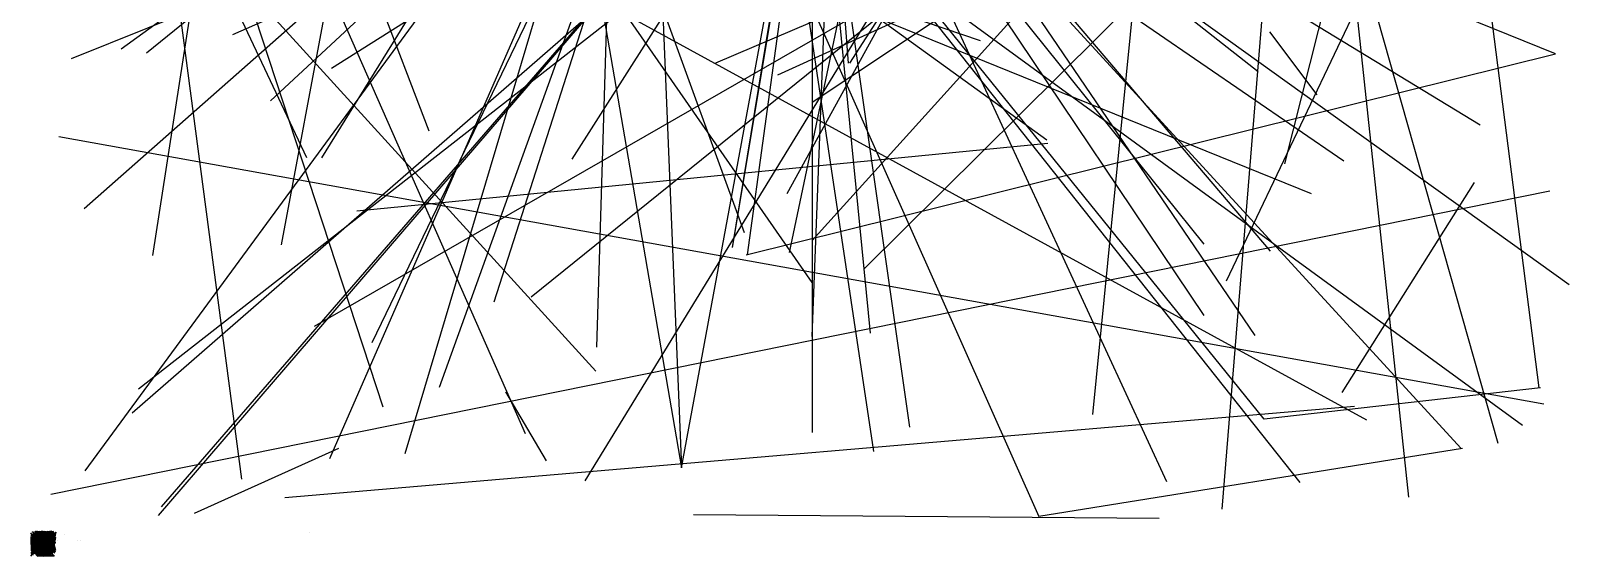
# Model space of a CAD drawing. Header units: metres. Extents: x -1 to 121, y -1 to 123.
# Drawn here: x -1 to 121.3, y -1 to 40.8 of the extents above; entities that cross this region are included whole.
import ezdxf

# ---------------------------------------------------------------- set-up
doc = ezdxf.new("R2010")
doc.units = ezdxf.units.M

msp = doc.modelspace()

# ---------------------------------------------------------------- linework, layer by layer
at = {"layer": 'MCD_Layer_0'}
for p, q in [((37.447458, 123.13884), (18.917834, 23.758618)), ((92.300965, 18.151952), (22.064585, 122.784224)), ((22.781283, 6.78184), (72.713093, 121.016743)), ((3.314727, 5.787049), (85.611786, 117.864393)), ((6.181518, 39.365458), (114.753762, 117.802802)), ((46.316592, 114.613123), (50.732496, 6.03528)), ((59.334735, 23.148305), (78.442942, 114.084932)), ((21.346021, 112.83631), (97.558615, 23.260289)), ((86.311686, 111.667943), (115.644035, 7.993134)), ((22.064585, 109.301348), (8.686227, 22.911273)), ((109.499845, 109.008323), (64.11272, 38.219489)), ((61.128346, 20.776111), (1.982117, 105.938094)), ((31.504839, 12.437034), (65.30535, 106.415893)), ((57.90134, 105.107546), (28.751898, 7.136456)), ((33.416033, 104.967566), (79.161506, 2.153167)), ((101.002124, 104.028767), (59.1145, 27.818039)), ((93.725029, 2.737351), (102.015579, 104.2658)), ((91.188591, 103.312069), (18.072355, 35.223916)), ((61.128346, 16.475924), (64.482267, 103.550968)), ((67.817525, 102.522582), (26.125873, 15.973862)), ((92.300965, 23.82021), (28.990797, 102.696157)), ((54.793783, 23.557047), (67.933242, 102.522582)), ((96.603018, 37.519589), (17.523633, 99.8219)), ((108.585309, 3.689215), (98.374232, 99.484082)), ((5.442424, 98.77485), (30.65376, 32.834924)), ((8.003125, 98.056285), (114.249834, 33.316455)), ((8.195364, 39.050037), (82.095488, 98.772983)), ((61.128346, 98.179468), (35.825556, 19.217666)), ((118.941965, 12.39224), (108.068316, 97.253733)), ((83.459827, 10.262677), (91.825033, 95.03645)), ((117.626152, 9.404133), (2.235948, 93.632916)), ((61.128346, 93.879281), (22.126177, 30.68483)), ((27.032943, 10.856192), (0.556187, 91.606006)), ((76.136071, 91.130074), (3.255002, 26.623543)), ((97.07895, 9.889397), (37.356004, 83.789521)), ((99.945741, 4.874379), (37.356004, 83.789521)), ((37.356004, 83.789521), (50.732496, 6.03528)), ((5.806372, 80.61664), (15.748687, 5.124477)), ((55.745647, 24.712349), (36.105516, 78.701713)), ((43.08772, 4.995695), (88.002645, 78.408688)), ((121.090191, 77.272051), (65.262423, 21.849291)), ((8.570511, 76.206336), (38.309735, 8.750893)), ((79.992055, 73.927461), (7.064326, 10.382127)), ((96.362253, 16.561778), (58.85507, 71.697113)), ((82.095488, 70.582872), (7.571986, 12.293321)), ((21.566257, 17.304606), (114.212506, 70.584738)), ((76.462691, 67.477181), (15.039454, 40.4797)), ((72.938928, 66.999383), (2.202352, 38.572238)), ((97.790049, 67.225217), (38.785667, 19.611477)), ((61.128346, 64.255774), (61.128346, 38.932454)), ((61.128346, 64.255774), (61.128346, 8.831148)), ((61.128346, 63.777976), (61.128346, 23.642902)), ((61.128346, 63.777976), (61.128346, 38.932454)), ((74.512303, 40.003767), (7.05686, 62.939962)), ((9.16216, 2.25022), (61.244063, 62.822379)), ((9.402925, 2.935189), (61.245929, 62.822379)), ((100.828549, 27.819906), (14.279829, 62.938096)), ((62.561741, 62.822379), (22.904466, 37.799549)), ((62.561741, 62.822379), (42.016406, 30.57098)), ((50.732496, 6.03528), (61.245929, 62.822379)), ((54.793783, 23.557047), (61.244063, 62.822379)), ((55.988279, 22.980329), (61.482962, 62.822379)), ((61.128346, 35.110066), (103.273533, 63.176995)), ((65.783148, 16.733487), (61.242196, 62.822379)), ((120.252178, 38.969782), (61.244063, 62.822379)), ((68.888839, 9.266019), (61.245929, 62.822379)), ((62.083943, 62.822379), (63.995137, 38.219489)), ((62.083943, 62.822379), (112.730584, 7.569461)), ((62.561741, 62.822379), (121.330957, 20.611867)), ((62.561741, 62.822379), (89.318457, 4.949035)), ((0, 61.984365), (43.933199, 13.721117)), ((94.090843, 20.893694), (113.05907, 60.788002)), ((61.128346, 59.477789), (103.413513, 30.445931)), ((17.288467, 57.984669), (105.199658, 9.84647)), ((44.002256, 15.634177), (45.331133, 58.636043)), ((61.128346, 24.1207), (91.881025, 58.16011)), ((20.952211, 30.68483), (9.264812, 55.528486)), ((53.48357, 38.241885), (93.967661, 55.580745)), ((104.671467, 53.86179), (98.687787, 30.207032)), ((84.062674, 48.98302), (58.375405, 37.256426)), ((60.290332, 45.627232), (66.018315, 7.32123)), ((61.128346, 45.621633), (79.788617, 32.120092)), ((101.297015, 35.705447), (97.513822, 40.718599)), ((55.872562, 22.980329), (120.252178, 38.969782)), ((119.32271, 11.096958), (1.241156, 32.360858)), ((24.92951, 26.468632), (79.878204, 31.858796)), ((103.288464, 12.011494), (113.801898, 28.726976)), ((0.597248, 3.928114), (119.778112, 28.060671)), ((119.059548, 12.39224), (97.07895, 9.889397)), ((36.760622, 12.076818), (39.980163, 6.585868)), ((19.199661, 3.67615), (104.244061, 10.928982)), ((12.027084, 2.427528), (23.499847, 7.603057)), ((112.844434, 7.569461), (79.161506, 2.153167)), ((88.713744, 2.000123), (51.689959, 2.291281)), ((-0.286011, 0.005798), (-1, 0.71286)), ((0.691986, 0.001892), (-1, 0.548798)), ((-0.506012, 0.005798), (-1, 0.470673)), ((0.235992, 0.005798), (-1, 0.314423)), ((0.015625, 0), (-1, 0.087982)), ((-1, 0.001923), (0, 0.007812)), ((0.403992, 0.001892), (-1, 0.001923)), ((-0.370026, 0.001892), (-1, 0.001923)), ((-0.286011, 0.001892), (-1, -0.31839)), ((0.49649, 0.001831), (-0.999756, 0)), ((-0.999756, 0), (0, 0.000092)), ((0.000031, 0), (-0.999756, 0)), ((0.462769, 0.623993), (-0.998077, -0.752014)), ((0.671997, 0.486755), (-0.992004, 0.496246)), ((-0.992004, 0.496246), (0, 0)), ((-0.832001, 0.489349), (-0.992004, 0.496246)), ((-0.94397, 0.489929), (-0.992004, 0.496246)), ((0.320007, -0.516724), (-0.992004, 0.492828)), ((0.864014, 0.481018), (-0.992004, 0.492828)), ((0.976013, -0.50882), (-0.992004, 0.488922)), ((0, -0.492188), (-0.986023, 0.861267)), ((-0.986023, -0.998077), (0.087982, 0.447144)), ((-0.985596, 0.483978), (0, 0)), ((0.470367, -0.51767), (-0.985596, 0.483978)), ((-0.982513, 0.083984), (-0.834045, -0.912018)), ((-0.982422, 0.496155), (-0.182404, -0.515381)), ((-0.728027, 0.861237), (-0.976013, 0.001862)), ((-0.976013, 0.447144), (-0.682007, 0.517517)), ((-0.976013, 0.489258), (-0.208008, 0.494629)), ((-0.970795, 0.083984), (-0.498077, -0.680023)), ((-0.952026, -0.556732), (-0.960022, 0.470673)), ((0.895996, 0.496338), (-0.959991, 0.488617)), ((-0.959991, 0.495453), (0.687988, 0.482208)), ((0.000092, 0), (-0.959991, -0.511383)), ((0.139984, 0.513611), (-0.958008, 0.001923)), ((-0.376007, 0.51358), (-0.958008, -0.951202)), ((-0.958008, -0.607452), (-0.378021, 0.005798)), ((-0.957001, 0.697235), (-0.286011, 0.048767)), ((-0.286011, 0.052673), (-0.957001, 0.001923)), ((-0.957001, 0.001923), (0, 0.007812)), ((-0.957001, -0.841827), (-0.024017, 0.005768)), ((-0.953125, 0.139984), (0.513611, -0.958008)), ((0.15799, 0.001923), (-0.944, -0.713013)), ((0, 0), (-0.944, -0.380981)), ((-0.94397, 0.489929), (-0.23999, 0.496399)), ((-0.94397, 0.489929), (-0.208008, 0.494629)), ((-0.0672, -0.511597), (-0.94397, 0.493347)), ((-0.932007, -0.123077), (-0.392029, 0.568268)), ((0.086395, -0.525726), (-0.931213, 0.482971)), ((-0.930023, 0.626892), (0.18399, 0.001892)), ((-0.928009, -0.508759), (0.368011, 0.491119)), ((-0.752014, 0.487122), (-0.927979, 0.486359)), ((-0.926025, 0.71283), (-0.480011, 0.001862)), ((-0.118011, 0.564392), (-0.915009, 0.759735)), ((-0.210022, 0.568298), (-0.915009, -0.560577)), ((-0.118011, 0.568298), (-0.915009, -0.154327)), ((-0.616028, 0.568268), (-0.915009, 0.001923)), ((-0.915009, 0.283173), (0.023438, 0.003906)), ((-0.915009, 0.001923), (0, 0.007812)), ((-0.210022, -0.810608), (-0.914978, 0.509735)), ((0.016022, 0.492523), (-0.895996, -0.508087)), ((-0.895996, 0.485077), (0, 0)), ((0.080048, 0.667999), (-0.88092, 0.419983)), ((-0.880005, -0.515564), (-0.543976, 0.496368)), ((-0.880005, 0.496155), (-0.336029, 0.489014)), ((-0.22403, 0.487457), (-0.880005, 0.486389)), ((0.28598, 0.376923), (-0.880005, 0.478394)), ((-0.682007, 0.892517), (-0.864014, -0.334076)), ((0.000092, 0), (-0.864014, 0.485748)), ((0.353485, -0.518005), (-0.857483, 0.975983)), ((0.015625, 0.556), (-0.84967, 0.281982)), ((-0.844025, 0.658142), (-0.64801, 0.517487)), ((-0.844025, -0.169983), (0.995972, 0.11908)), ((0.015625, 0), (-0.84375, -0.024017)), ((-0.841858, 0.031982), (0.001892, 0)), ((-0.832001, 0.482513), (0.755219, 0.49646)), ((0.608002, 0.496155), (-0.832001, 0.489349)), ((-0.826233, 0.587982), (-0.310608, 0.879974)), ((-0.826202, 0.587982), (-0.177795, 0.633972)), ((0.869019, -0.726013), (-0.822327, 0.837982)), ((-0.818481, -0.356018), (0.001892, 0)), ((-0.81601, 0.900269), (0.135986, 0.439392)), ((-0.81601, -0.818481), (-0.356018, 0.611267)), ((-0.112, 0.488831), (-0.81601, -0.516174)), ((0.13443, 0.486023), (-0.796783, 0.484619)), ((-0.784027, 0.935425), (-0.502014, -0.529358)), ((-0.784027, 0.466919), (-0.496033, -0.51532)), ((-0.784027, 0.001831), (0, 0.007812)), ((0.720032, 0.486786), (-0.783997, 0.494263)), ((0.864014, 0.481018), (-0.783997, 0.494263)), ((-0.783997, -0.51062), (0.928009, 0.486267)), ((-0.336029, -0.510986), (-0.783966, 0.493286)), ((0.023438, 0), (-0.78125, -0.632019)), ((-0.763763, 0.311981), (0.001892, 0)), ((-0.502014, 0.923767), (-0.752014, 0.447174)), ((-0.752014, 0.487122), (0.431976, 0.488556)), ((-0.752014, 0.487122), (0.048004, 0.484406)), ((-0.543976, 0.491486), (-0.751984, 0.491028)), ((-0.191986, 0.491058), (-0.751984, 0.491028)), ((-0.22403, 0.487457), (-0.751984, 0.491028)), ((0, 0.486328), (-0.751984, 0.491028)), ((0.000092, 0), (-0.751984, 0.489075)), ((0.000092, 0), (-0.751984, -0.510925)), ((0.108795, -0.521545), (-0.74881, 0.472931)), ((-0.745636, 0.489014), (0.019226, 0.491028)), ((0.814423, 0.967987), (-0.740326, 0.423981)), ((-0.734009, 0.236267), (-0.160004, -0.474701)), ((0, 0.867188), (-0.726013, -0.822327)), ((-0.016022, -0.528687), (-0.720001, 0.483887)), ((-0.712006, 0.001862), (0, 0.220642)), ((-0.710388, 0.478424), (-0.028839, 0.496338)), ((0.439423, 0.455994), (-0.701263, 0.28598)), ((-0.701233, 0.53598), (-0.490356, -0.430023)), ((-0.688019, 0.486511), (-0.208038, -0.524902)), ((0.015625, 0), (-0.6875, 0.09198)), ((0, 0.289062), (-0.686005, 0.470642)), ((-0.685638, 0.09198), (-0.462952, 0.375977)), ((0.79483, -0.256012), (-0.685608, 0.64798)), ((-0.674011, 0.982361), (0.915985, 0.001923)), ((0, 0.734375), (-0.674011, 0.583923)), ((0.406372, 0.494659), (-0.665588, 0.488739)), ((-0.665588, -0.511261), (-0.345642, 0.493988)), ((-0.665588, 0.488739), (-0.220795, 0.489868)), ((0.275208, 0.488586), (-0.665588, -0.511261)), ((0.015625, 0), (-0.664062, -0.546021)), ((-0.662384, -0.510803), (0.271973, 0.492523)), ((-0.662384, 0.489197), (0.271973, 0.492523)), ((-0.655975, 0.495972), (-0.255981, -0.51712)), ((0.799988, 0.490417), (-0.655975, 0.485229)), ((-0.643219, -0.510986), (0.534424, 0.493439)), ((0.347992, 0.958923), (-0.640015, -0.834076)), ((-0.39801, 0.958923), (-0.640015, 0.673737)), ((-0.640015, 0.001862), (0, 0.007812)), ((-0.626007, -0.861389), (0.975983, 0.736298)), ((0.015991, 0.470642), (-0.626007, -0.127014)), ((-0.623993, 0.483948), (-0.134399, 0.495392)), ((0.880005, -0.510834), (-0.623993, 0.492737)), ((0.864014, 0.481018), (-0.623993, 0.49176)), ((0.720032, 0.486786), (-0.623993, 0.49176)), ((-0.623993, 0.489807), (-0.511993, -0.512726)), ((-0.623993, 0.483948), (0.713593, 0.48587)), ((0.000092, 0), (-0.623993, -0.516052)), ((0, -0.15625), (-0.616028, 0.990143)), ((0.211182, 0.496033), (-0.61438, 0.490204)), ((0.015625, 0), (-0.609375, -0.378021)), ((-0.607513, 0.371979), (0.689392, 0.40799)), ((-0.607483, 0.371979), (-0.38092, -0.844025)), ((-0.607483, 0.121979), (0.001923, 0)), ((-0.53125, 0.595978), (-0.603577, 0.871979)), ((-0.595184, 0.483185), (-0.59201, 0.486572)), ((-0.595184, 0.483185), (-0.406403, -0.510315)), ((0.015625, 0), (-0.59375, -0.072021)), ((0.22998, 0.501923), (-0.59201, 0.306488)), ((0.864014, 0.481018), (-0.59201, 0.496338)), ((0.0672, 0.495941), (-0.59201, -0.513428)), ((-0.540771, 0.495361), (-0.59201, -0.515381)), ((-0.576202, 0.539978), (-0.396545, 0.849976)), ((-0.576019, -0.514069), (0.496002, 0.494781)), ((-0.572815, 0.495667), (0.470367, -0.51767)), ((-0.569641, 0.443878), (-0.172791, -0.526703)), ((-0.5625, -0.210022), (0.982361, 0.915985)), ((-0.562012, -0.330139), (0.823975, 0.001923)), ((-0.560028, 0.496277), (0.201599, -0.515106)), ((-0.556732, -0.960022), (0.001923, 0)), ((0.015625, 0), (-0.554688, -0.210022)), ((0.891998, -0.66214), (-0.546021, 0.74408)), ((-0.544006, 0.48465), (0.496033, 0.495758)), ((-0.544006, 0.48465), (0.992004, 0.495422)), ((-0.544006, 0.48465), (-0.016022, 0.494751)), ((-0.216003, 0.408112), (-0.544006, 0.001862)), ((0.864014, 0.481018), (-0.543976, 0.493439)), ((0.799988, -0.516418), (-0.543976, 0.493439)), ((-0.543976, 0.491486), (0.256012, 0.491699)), ((-0.540771, 0.495361), (-0.300781, 0.48819)), ((-0.528687, 0), (0, 0.000031)), ((0.64798, 0.997955), (-0.528015, 0.779175)), ((0.64798, 0.997955), (-0.528015, 0.005737)), ((0.135986, 0.994049), (-0.528015, -0.619263)), ((-0.528015, 0.76355), (-0.118011, 0.564392)), ((-0.528015, 0.485962), (0.992004, 0.495422)), ((-0.528015, 0.485962), (-0.511993, 0.495087)), ((0.443878, -0.172791), (-0.526703, 0)), ((-0.526672, -0.090912), (0.492004, 0.977692)), ((0, -0.128021), (-0.526154, 0.112)), ((-0.525726, -0.140808), (0.495941, 0)), ((-0.524139, 0.463989), (0.483368, 0.208008)), ((0.484833, 0.30719), (-0.522461, 0.911987)), ((-0.521545, -0.028839), (0.496338, 0)), ((0, 0.470367), (-0.51767, -0.985596)), ((-0.51767, -0.332825), (0.495819, 0.086395)), ((-0.517487, 0.755219), (0.49646, 0)), ((-0.51712, 0.35202), (0.495667, -0.624023)), ((-0.51712, -0.480011), (0.496246, 0)), ((0.484955, -0.623993), (-0.516052, 0.713593)), ((0.483978, -0.59201), (-0.515381, 0.467194)), ((-0.515381, 0.057587), (0.496277, 0.108795)), ((0, -0.182404), (-0.515381, 0.041565)), ((-0.51532, 0.832001), (0.478394, 0.751984)), ((0, 0.201599), (-0.515106, 0.358521)), ((-0.515015, 0.015991), (0.485687, 0.94397)), ((-0.514099, -0.272003), (0.495239, 0.832001)), ((-0.514069, 0.496002), (0.494781, 0)), ((0.494659, 0.217621), (-0.513794, -0.540771)), ((0.484802, 0.217621), (-0.513794, 0.13443)), ((0.494263, 0.976013), (-0.513702, 0.489563)), ((0.477631, -0.59201), (-0.513428, 0.070374)), ((0.490936, 0.623993), (-0.513275, -0.112)), ((0.461426, 0.368011), (-0.512787, 0.623993)), ((0, 0.233582), (-0.512482, 0.447998)), ((-0.512482, 0.191986), (0.48938, -0.0672)), ((-0.512421, 0.94397), (0.479767, 0)), ((0.495972, -0.031982), (-0.512421, 0.496033)), ((0.496094, 0.59198), (-0.511993, -0.143982)), ((-0.272034, 0.487427), (-0.511993, 0.495087)), ((0.662384, 0.482452), (-0.511993, -0.509796)), ((-0.511841, 0.575989), (0.494507, 0)), ((0.493988, -0.300781), (-0.51181, 0.406372)), ((0.492767, 0.608002), (-0.511658, -0.895996)), ((0.495209, -0.368011), (-0.511658, 0.0672)), ((-0.511597, 0.873596), (0.49118, 0.275208)), ((-0.511597, 0.048004), (0.496124, 0)), ((-0.511566, 0), (0.484375, -0.783997)), ((0, -0.080017), (-0.511475, 0.399994)), ((0, 0.992004), (-0.511414, 0)), ((-0.511414, 0.271973), (0.492523, 0)), ((0.492737, 0.59198), (-0.511017, 0.272003)), ((-0.510986, 0.019226), (0.491028, -0.662384)), ((0.476959, -0.751984), (-0.510925, 0.662384)), ((0.495392, -0.751984), (-0.510925, 0.211182)), ((-0.510864, 0.480011), (0.495422, 0.160004)), ((0, 0.880005), (-0.510834, -0.623993)), ((-0.510803, 0.271973), (0.492523, 0)), ((-0.51062, 0.928009), (0.486267, 0)), ((0.494781, -0.511993), (-0.509796, 0.0224)), ((-0.509308, 0.934418), (0.489136, -0.012817)), ((0, 0.412811), (-0.509308, 0.076782)), ((0, 0.128021), (-0.509033, 0.444824)), ((-0.509033, 0.198425), (0.488342, -0.118408)), ((0.492798, -0.048004), (-0.50885, 0.576019)), ((0, 0.976013), (-0.50882, -0.992004)), ((0, -0.928009), (-0.508759, 0.368011)), ((-0.508728, 0.847992), (0.494354, 0.128021)), ((-0.508698, -0.230408), (0.491425, 0.800018)), ((-0.508606, 0.271973), (0.492523, 0)), ((0.488922, 0.863983), (-0.50824, 0.480011)), ((-0.508179, 0.454407), (0.490784, -0.23999)), ((-0.507996, 0.271973), (0.492523, 0)), ((0.49054, 0.320007), (-0.507935, 0.016022)), ((0, 0.78125), (-0.506012, 0.982361)), ((-0.448029, 0.783112), (-0.506012, 0.958923)), ((0.915985, 0.783173), (-0.506012, 0.583923)), ((0.208008, 0.481903), (-0.496033, 0.482727)), ((0.896027, 0.488525), (-0.496002, 0.496399)), ((0.768005, -0.510254), (-0.496002, 0.496399)), ((0.287964, -0.519348), (-0.496002, 0.492493)), ((0.864014, 0.481018), (-0.496002, 0.492493)), ((0.896118, 0.483643), (-0.496002, 0.492493)), ((-0.488007, 0.583893), (0.015991, 0.533142)), ((0, 0.4375), (-0.488007, 0.005768)), ((-0.482544, 0.763977), (-0.22467, -0.784027)), ((-0.255981, -0.51712), (-0.480011, 0.496246)), ((0.000092, 0), (-0.480011, 0.485992)), ((-0.47998, 0.495758), (-0.032013, 0.477814)), ((-0.476562, -0.930023), (0.626892, 0.18399)), ((-0.466827, -0.568024), (-0.462982, 0.125977)), ((0.671875, -0.39801), (-0.462952, 0.375977)), ((-0.451294, 0.431976), (0.001923, -0.335999)), ((0.915985, 0.80661), (-0.450012, 0.11908)), ((0.587982, -0.127014), (-0.448029, 0.626862)), ((-0.430023, -0.841858), (0.031982, 0.572205)), ((0.791992, -0.193481), (-0.422028, 0.017517)), ((-0.416107, 0.043976), (0.470673, 0.123993)), ((0.0672, 0.495941), (-0.406403, 0.489685)), ((-0.400024, -0.525024), (0, 0)), ((-0.39801, -0.462952), (0.375977, 0.001862)), ((0.827972, -0.091827), (-0.392029, 0.775299)), ((-0.392029, 0.001892), (0, 0.007812)), ((-0.383972, 0.488007), (-0.016022, -0.515015)), ((-0.380005, 0.205017), (0.171997, -0.103577)), ((0, -0.609375), (-0.378021, 0.513611)), ((-0.372009, -0.638733), (0.259979, 0.326111)), ((0.939972, -0.310577), (-0.370026, 0.005798)), ((-0.016022, 0.484985), (-0.368011, 0.492249)), ((0.320007, 0.492065), (-0.368011, 0.492249)), ((0.000092, 0), (-0.368011, 0.488342)), ((-0.368011, 0.488342), (0.847992, 0.487518)), ((-0.368011, 0.488342), (0.063995, 0.485718)), ((0.000092, 0), (-0.368011, -0.511658)), ((0, 0), (-0.35202, 0.489655)), ((-0.35202, 0.489655), (0, 0)), ((-0.35202, 0.489655), (0.431976, 0.488556)), ((-0.35199, -0.510345), (0.048004, 0.484406)), ((-0.35199, -0.510345), (0, 0)), ((-0.345642, 0.493988), (0, 0)), ((-0.342377, 0.492004), (0.271973, 0.492523)), ((-0.332825, 0.495819), (0, 0)), ((0.470367, 0.48233), (-0.332825, 0.495819)), ((0.773438, -0.562012), (-0.330139, 0.823975)), ((-0.326233, 0.323975), (0.790955, 0.743988)), ((0.015625, 0), (-0.3125, -0.370026)), ((0, -0.007812), (-0.30603, 0.990173)), ((-0.303986, 0.491638), (0.096008, 0.484436)), ((0.13443, 0.486023), (-0.300781, -0.51181)), ((0, 0.414062), (-0.294006, 0.986267)), ((-0.291229, 0.496399), (0, 0)), ((0.201599, 0.484894), (-0.291229, 0.496399)), ((-0.280029, -0.068451), (0.02597, 0.767548)), ((-0.279358, -0.008026), (-0.232483, 0.603973)), ((-0.272034, 0.487427), (0.751984, 0.496246)), ((-0.272003, -0.511597), (0.048004, 0.496124)), ((-0.26001, 0.001892), (0, 0.007812)), ((-0.252014, -0.591858), (-0.072021, 0.646393)), ((0.023438, 0), (-0.25, 0.599976)), ((0.023438, 0), (-0.25, 0.103973)), ((-0.240021, -0.252075), (0.853973, 0.501923)), ((-0.23999, 0.496399), (0, 0)), ((0.399994, 0.488861), (-0.23999, 0.496399)), ((-0.079987, 0.490479), (-0.23999, 0.496399)), ((-0.23999, -0.510925), (0.751984, 0.496246)), ((-0.23999, -0.510925), (0, 0.496094)), ((-0.23999, -0.507996), (0.271973, 0.492523)), ((-0.115204, 0.491302), (-0.230408, 0.491425)), ((-0.230011, 0.583923), (0.015991, 0.720642)), ((0, 0.71875), (-0.230011, 0.005798)), ((-0.230011, 0.005798), (0, 0)), ((-0.22403, 0.487457), (0.23999, 0.490387)), ((-0.223999, -0.509613), (-0.208008, 0.48877)), ((0.063995, 0.473999), (-0.223999, 0.477692)), ((-0.220825, -0.784027), (0.001831, 0)), ((-0.220795, 0.489868), (0, 0)), ((-0.216858, 0.965973), (0.892548, 0.691986)), ((-0.210022, 0.982361), (0.915985, 0.001923)), ((-0.208008, -0.919983), (0.307983, 0.935486)), ((-0.208008, 0.001892), (0, 0.007812)), ((0.015625, 0), (-0.195312, -0.422028)), ((-0.191986, 0.491058), (0.23999, 0.490387)), ((-0.191986, 0.491058), (0.35199, 0.485901)), ((-0.182404, 0.484619), (0.057587, 0.496277)), ((0.070374, 0.480774), (-0.182404, 0.484619)), ((-0.182404, -0.515381), (0.041565, 0.477631)), ((0.023438, 0), (-0.171875, 0.995972)), ((-0.154327, -0.616028), (0.990143, 0.915985)), ((-0.14801, 0.001892), (0, 0.007812)), ((0.191986, 0.495239), (-0.144012, 0.486206)), ((0.47998, 0.494446), (-0.143982, -0.510864)), ((0.086395, 0.474274), (-0.140808, 0.495941)), ((-0.134399, 0.495392), (0.30719, -0.522461)), ((-0.128021, -0.526154), (0.112, 0.49649)), ((0.015625, 0), (-0.125, -0.392029)), ((-0.118408, -0.508179), (0.316772, 0.493561)), ((-0.118408, 0.491821), (0.454407, 0.490784)), ((0.010223, 0.761719), (-0.118011, 0.997986)), ((0.915985, 0.759735), (-0.118011, 0.990173)), ((-0.118011, 0.986267), (0.915985, 0.001923)), ((-0.115234, 0.495209), (0.310425, 0.490692)), ((0.023438, 0), (-0.09375, -0.392029)), ((-0.088013, 0.037018), (0.112, 0.001923)), ((-0.080017, -0.511475), (0.399994, 0.492767)), ((-0.015991, -0.510132), (-0.080017, 0.485596)), ((-0.079987, 0.490479), (0.847992, 0.494354)), ((0.576019, 0.49353), (-0.079987, -0.509521)), ((-0.07486, 0.799001), (-0.074861, 0.799001)), ((-0.068451, 0.02597), (0.001923, 0)), ((0.271973, 0.492523), (-0.0672, 0.488403)), ((-0.060577, 0.77597), (0.693268, 0.15799)), ((0.000092, 0), (-0.048004, -0.50885)), ((0.015625, 0), (-0.046875, 0.33197)), ((0.53125, 0.347992), (-0.041077, 0.83197)), ((0.439423, 0.011993), (-0.041077, 0.83197)), ((0.000092, 0), (-0.032013, 0.487579)), ((-0.032013, -0.512421), (0.94397, 0.479767)), ((0, -0.84375), (-0.024017, 0.052643)), ((0.896027, 0.488525), (-0.016022, 0.494751)), ((-0.016022, 0.484985), (0.23999, 0.490387)), ((-0.012817, -0.508698), (0.65918, 0.493225)), ((-0.00589, -0.30603), (0.990173, 0.915985)), ((-0.000031, 0.000031), (0.000122, 0.509857)), ((0, 0.453125), (0.067993, 0.986267)), ((0, 0.972778), (0.48291, 0)), ((0, 0.896118), (0.483643, 0.959991)), ((0, 0.956787), (0.49649, 0)), ((0, 0.000092), (0, 0.94397)), ((0, 0.310425), (0.490692, 0.934418)), ((0, 0.023438), (0, 0.929688)), ((0, 0.895996), (0.488525, 0.23999)), ((0, 0.015625), (0, 0.890625)), ((0, 0.864014), (0.495667, 0.30719)), ((0, 0.864014), (0.481018, -0.992004)), ((0, 0.160004), (0.488708, 0.847992)), ((0, 0.015625), (0, 0.8125)), ((0, -0.328125), (0.323975, 0.790955)), ((0, 0.023438), (0, 0.78125)), ((0, 0.015625), (0, 0.757812)), ((0, 0.751953), (0.471832, 0)), ((0, 0), (0, 0.719971)), ((0, 0.015625), (0, 0.71875)), ((0, 0.015625), (0, 0.710938)), ((0, 0.015625), (0, 0.695312)), ((0, -0.0625), (0.77597, 0.693268)), ((0, 0.000092), (0, 0.687988)), ((0, 0.671997), (0.486755, -0.992004)), ((0, 0.015625), (0, 0.671875)), ((0, 0.662354), (0.496368, 0)), ((0, 0.03125), (0.666473, 0.643188)), ((0, 0.023438), (0, 0.625)), ((0, 0.625), (0.68399, 0.521423)), ((0, 0.625), (0.68399, 0.513611)), ((0, 0.015625), (0, 0.625)), ((0, 0.53125), (0.347992, 0.615173)), ((0, 0.546875), (0.403992, 0.048767)), ((0, 0.023438), (0, 0.53125)), ((0, 0.015625), (0, 0.53125)), ((0, 0.53125), (0.347992, -0.041077)), ((0, 0.023438), (0, 0.5)), ((0, 0), (0.956787, 0.49649)), ((0, 0), (0.662354, 0.496368)), ((0.057587, 0.496277), (0, 0)), ((0.992004, -0.511414), (0, 0.496094)), ((0, -0.544006), (0.48465, 0.496033)), ((0, 0), (0.371216, 0.495972)), ((0.35202, 0.495667), (0, 0)), ((0.864014, 0.495667), (0, 0)), ((0.815979, 0.495636), (0, 0)), ((0.480011, 0.495422), (0, 0)), ((0.444824, 0.494781), (0, 0)), ((0.076782, 0.494385), (0, 0)), ((0.847992, 0.494354), (0, 0)), ((0, 0.486328), (0.256012, 0.491699)), ((0.191986, 0.48938), (0, 0)), ((0.934418, 0.489136), (0, 0)), ((0.198425, 0.488342), (0, 0)), ((0.015991, 0.485687), (0, 0)), ((0, 0), (0.719971, 0.484833)), ((0, 0), (0.972778, 0.48291)), ((0.832001, 0.478394), (0, 0)), ((0.041565, 0.477631), (0, 0)), ((0, 0), (0.751953, 0.471832)), ((0, 0.000092), (0, 0.470367)), ((0, 0.470367), (0.48233, -0.332825)), ((0.358521, 0.461426), (0, 0)), ((0, 0.028778), (0.487518, 0.447998)), ((0, 0.015625), (0, 0.4375)), ((0, 0.023438), (0, 0.4375)), ((0, 0.4375), (0.455994, -0.701263)), ((0, 0.000092), (0, 0.412811)), ((0, 0.371216), (0.495972, 0)), ((0, 0.000092), (0, 0.310425)), ((0, 0.256012), (0.490723, 0.287994)), ((0, 0.000092), (0, 0.233582)), ((0, 0.000092), (0, 0.201599)), ((0, 0.201599), (0.484894, -0.291229)), ((0, 0.128021), (0.490967, 0.198425)), ((0, 0.000092), (0, 0.128021)), ((0, -0.303986), (0.491638, 0.096008)), ((0, 0.000092), (0, 0.095978)), ((0, -0.368011), (0.488342, 0.063995)), ((0, 0.007812), (0, 0.0625)), ((0, 0.0625), (0.003906, 0)), ((0, -0.182404), (0.484619, 0.057587)), ((0, 0.000092), (0, 0.028778)), ((0, 0.023438), (0.003906, 0)), ((0, 0.007812), (0, 0.023438)), ((0.0625, 0.003906), (0, 0.023438)), ((0, 0.023438), (0, -0.492188)), ((0, 0.023438), (0, -0.234375)), ((0, 0.023438), (0, -0.6875)), ((0, 0.023438), (0, -0.03125)), ((0, 0.023438), (0, -0.28125)), ((0.023438, 0.003906), (0, 0.015625)), ((0, 0.015625), (0, -0.5625)), ((0, 0.015625), (0, -0.625)), ((0.00084, 0.01375), (0, 0)), ((0.01375, 0.01375), (0, 0)), ((0.013125, 0.013125), (0, 0)), ((0.005188, 0.013125), (0, 0)), ((0.001281, 0.013063), (0, 0)), ((0.013063, 0.013063), (0, 0)), ((0.010437, 0.011125), (0, 0)), ((0.011125, 0.011125), (0, 0)), ((0.0105, 0.0105), (0, 0)), ((0.007813, 0.0105), (0, 0)), ((0.010438, 0.010438), (0, 0)), ((0.010437, 0.010438), (0, 0)), ((0.001938, 0.010437), (0, 0)), ((0.001359, 0.010437), (0, 0)), ((0.010438, 0.007813), (0, 0)), ((0.007813, 0.007813), (0, 0)), ((0.0105, 0.007813), (0, 0)), ((0, 0), (0, 0.007812)), ((0.53598, 0.001831), (0, 0.007812)), ((0.015991, 0.001892), (0, 0.007812)), ((0.056, 0.001862), (0, 0.007812)), ((0.937988, 0.001923), (0, 0.007812)), ((0.915985, 0.001923), (0, 0.007812)), ((0.083984, 0.001923), (0, 0.007812)), ((0.313995, 0.001923), (0, 0.007812)), ((0.112, 0.001923), (0, 0.007812)), ((0.825989, 0.001923), (0, 0.007812)), ((0.891998, 0.001923), (0, 0.007812)), ((0.013125, 0.005188), (0, 0)), ((0.005188, 0.005188), (0, 0)), ((0.000041, 0.005188), (0, 0)), ((0.000004, 0.005188), (0, 0)), ((0.013063, 0.005188), (0, 0)), ((0.000196, 0.005188), (0, 0)), ((0, 0.004438), (0, 0)), ((0, 0.003328), (0, 0)), ((0.003234, 0.003234), (0, 0)), ((0.000313, 0.003234), (0, 0)), ((0, 0.003109), (0, 0)), ((0.003234, 0.001938), (0, 0)), ((0.001938, 0.001938), (0, 0)), ((0.001859, 0.001359), (0, 0)), ((0.001359, 0.001359), (0, 0)), ((0.003234, 0.001281), (0, 0)), ((0.001281, 0.001281), (0, 0)), ((0.0105, 0.001031), (0, 0)), ((0.001031, 0.001031), (0, 0)), ((0.001688, 0.00084), (0, 0)), ((0.00084, 0.00084), (0, 0)), ((0.013125, 0.000715), (0, 0)), ((0.000715, 0.000715), (0, 0)), ((0.00003, 0.000645), (0, 0)), ((0.000018, 0.000629), (0, 0)), ((0.000629, 0.000629), (0, 0)), ((0.000038, 0.000418), (0, 0)), ((0.000418, 0.000418), (0, 0)), ((0.000017, 0.000371), (0, 0)), ((0.000312, 0.000313), (0, 0)), ((0.000629, 0.000312), (0, 0)), ((0.000418, 0.000312), (0, 0)), ((0.000196, 0.000196), (0, 0)), ((0.776917, 0), (0, 0.000092)), ((0, 0.000092), (0, -0.208038)), ((0, 0.000092), (0, -0.496033)), ((0, 0.000092), (0, -0.143982)), ((0, 0.000092), (0, -0.255981)), ((0, 0.000092), (0, -0.016022)), ((0, 0.000092), (0, -0.182404)), ((0, 0.000092), (0, -0.665588)), ((0, 0.000092), (0, 0)), ((0, 0.000082), (0, 0)), ((0.000082, 0.000082), (0, 0)), ((0.000058, 0.000058), (0, 0)), ((0.003234, 0.000058), (0, 0)), ((0, 0.000051), (0, 0)), ((0.000051, 0.000051), (0, 0)), ((0.000051, 0.000038), (0, 0)), ((0.000038, 0.000038), (0, 0)), ((0.000003, 0.000036), (0, 0)), ((0.000036, 0.000036), (0, 0)), ((0, 0.000031), (0, -0.999756)), ((0.492523, 0), (0, 0.000031)), ((0.496338, 0), (0, 0.000031)), ((0.495239, 0), (0, 0.000031)), ((0.488831, 0), (0, 0.000031)), ((0.490387, 0), (0, 0.000031)), ((0.473999, 0), (0, 0.000031)), ((0.49353, 0), (0, 0.000031)), ((0.496155, 0), (0, 0.000031)), ((0.495758, 0), (0, 0.000031)), ((0.489807, 0), (0, 0.000031)), ((0.491028, 0), (0, 0.000031)), ((0.496033, 0), (0, 0.000031)), ((0.482452, 0), (0, 0.000031)), ((0.495941, 0), (0, 0.000031)), ((0.483185, 0), (0, 0.000031)), ((0.495361, 0), (0, 0.000031)), ((0.486023, 0), (0, 0.000031)), ((0.495392, 0), (0, 0.000031)), ((0.48587, 0), (0, 0.000031)), ((0.485718, 0), (0, 0.000031)), ((0.484406, 0), (0, 0.000031)), ((0.492493, 0), (0, 0.000031)), ((0.493439, 0), (0, 0.000031)), ((0.495422, 0), (0, 0.000031)), ((0.000051, 0.000018), (0, 0)), ((0.000018, 0.000018), (0, 0)), ((0.000006, 0.000015), (0, 0)), ((0.000015, 0.000015), (0, 0)), ((0, 0.000014), (0, 0)), ((0, 0.00001), (0, 0)), ((0.000015, 0.000006), (0, 0)), ((0.000006, 0.000006), (0, 0)), ((0, 0.000004), (0, 0)), ((0.005188, 0.000004), (0, 0)), ((0.000036, 0.000003), (0, 0)), ((0.000003, 0.000003), (0, 0)), ((0, 0.000003), (0, 0)), ((0.000001, 0.000002), (0, 0)), ((0.000002, 0.000002), (0, 0)), ((0.000167, 0.000002), (0, 0)), ((0.000104, 0.000001), (0, 0)), ((0, 0.000001), (0, 0)), ((0.000001, 0.000001), (0, 0)), ((0, 0.000001), (0.001281, 0.000001)), ((0, 0.000001), (0.000003, 0.000001)), ((0, 0), (0.000031, 0)), ((0, -0.999756), (0, 0)), ((0, 0), (0.000092, 0)), ((0.000003, 0), (0, 0)), ((0, 0), (0, 0)), ((0.000004, 0), (0, 0)), ((0.005188, 0), (0, 0)), ((0.000007, 0), (0, 0)), ((0.003141, 0), (0, 0)), ((0.003859, 0), (0, 0)), ((0.003891, 0), (0, 0)), ((0.000002, 0), (0, 0)), ((0.000026, 0), (0.000001, 0.000001)), ((0.000013, 0), (0.000003, 0.000001)), ((0.000013, 0.000001), (0.000005, 0.000001)), ((0.000013, 0.000001), (0.000005, 0.000001)), ((0.000017, 0.000001), (0.00001, 0.000001)), ((0.000013, 0), (0.00001, 0)), ((0.000013, 0.000001), (0.000015, 0.000001)), ((0.000013, 0.000001), (0.000017, 0.000001)), ((0.000031, 0), (0.61731, 0.658844)), ((0.000092, 0), (0.275208, 0.488586)), ((0.000092, 0), (0.735992, 0.488098)), ((0.000092, 0), (0.335968, 0.486542)), ((0.000092, 0), (0.012817, 0.486206)), ((0.000092, 0), (0.320007, -0.507935)), ((0.000092, 0), (0.623993, -0.513275)), ((0.000092, 0), (0.217621, -0.513794)), ((0.000099, 0.000001), (0.000235, 0.000001)), ((0.001065, 0), (0.000235, 0.000001)), ((0.00042, 0.000001), (0.001112, 0)), ((0.000421, 0), (0.001112, 0.000001)), ((0.000421, 0), (0.001281, 0.000001)), ((0.001831, 0), (0.007812, 0)), ((0.001862, 0), (0.007812, 0)), ((0.958923, -0.640015), (0.001862, 0)), ((0.923767, -0.752014), (0.001862, 0)), ((0.546875, 0.403992), (0.001892, -1)), ((0.900269, 0.135986), (0.001892, 0)), ((0.583893, 0.015991), (0.001892, 0)), ((0.583923, 0.015991), (0.001892, 0)), ((0.001892, 0), (0.007812, 0)), ((0.001892, -1), (0.001923, 0)), ((0.982361, 0.915985), (0.001923, 0)), ((0.306488, 0.313995), (0.001923, 0)), ((0.865173, 0.023987), (0.001923, 0)), ((0.001923, 0), (0.007812, 0)), ((0.568298, -0.915009), (0.001923, 0)), ((0.005798, -1), (0.001923, 0)), ((0.564392, -0.915009), (0.001923, 0)), ((0.003906, 0), (0.015625, 0)), ((0.003906, 0), (0.023438, 0)), ((0.005737, 0), (0.007812, 0)), ((0.994049, -0.528015), (0.005737, 0)), ((0.005768, -1), (0.501923, 0.235992)), ((0.005768, 0), (0.4375, -0.488007)), ((0.007812, 0), (0.03125, 0.666473)), ((0.007812, 0), (0.023438, 0.003906)), ((0.007812, 0), (0.0625, 0.003906)), ((0.61731, 0.658844), (0.009979, -0.558594)), ((0.011993, 0.982361), (0.915985, -0.623077)), ((0.011993, -0.041077), (0.83197, 0.189423)), ((0.015625, 0), (0.625, 0.68399)), ((0.015625, 0), (0.203125, 0.171997)), ((0.015625, 0), (0.453125, 0.067993)), ((0.015625, 0), (0.4375, -0.488007)), ((0.015625, 0), (0.78125, -0.506012)), ((0.015625, 0), (0.757812, -0.118011)), ((0.015625, 0), (0.695312, -0.286011)), ((0.347992, 0.583923), (0.015991, 0.001892)), ((0.68399, 0.583923), (0.015991, 0.001892)), ((0.017517, 0.056), (0.931549, -0.502014)), ((0.0224, 0.495392), (0.128021, 0.490967)), ((0.023438, 0), (0.5625, 0.071991)), ((0.028778, 0.487518), (0.447998, 0.494263)), ((0.873596, 0.49118), (0.028778, 0.487518)), ((0.8125, -0.088013), (0.037018, 0.112)), ((0.041992, 0.626923), (0.68399, 0.982361)), ((0.992004, -0.511414), (0.048004, 0.484406)), ((0.320007, -0.516724), (0.048004, 0.484406)), ((0.548798, 0.403992), (0.048767, -0.957001)), ((0.640045, 0.489014), (0.063995, 0.477905)), ((0.239929, 0.486481), (0.063995, 0.485718)), ((0.287964, -0.519348), (0.063995, 0.485718)), ((0.640015, -0.510986), (0.063995, 0.477905)), ((0.915985, 0.455048), (0.067993, 0.564392)), ((0.743988, 0.564392), (0.071991, 0.673737)), ((0.412811, -0.509308), (0.076782, 0.494385)), ((0.845673, 0.411987), (0.083923, 0.029999)), ((0.086426, 0.485992), (0.128021, -0.509033)), ((0.375977, -0.685638), (0.09198, 0.958923)), ((0.70401, 0.493286), (0.095978, -0.508728)), ((0.347992, 0.037048), (0.112, 0.814423)), ((0.11908, 0.891998), (0.392548, 0.955994)), ((0.603973, -0.607483), (0.121979, 0.142548)), ((0.236298, -0.466003), (0.122986, 0.891998)), ((0.243988, 0.603455), (0.127991, 0.017548)), ((0.128021, -0.509033), (0.444824, 0.494781)), ((0.128021, 0.490967), (0.198425, 0.488342)), ((0.160004, 0.488708), (0.847992, 0.494354)), ((0.896118, 0.483643), (0.191986, 0.49231)), ((0.704041, 0.485474), (0.191986, 0.49231)), ((0.575989, 0.486694), (0.192017, 0.484497)), ((0.1925, 0.925), (0.1925, 0.925001)), ((0.623993, 0.476959), (0.201599, 0.484894)), ((0.201599, -0.515106), (0.358521, 0.461426)), ((0.211182, 0.496033), (0.368011, -0.512787)), ((0.217621, 0.488159), (0.233582, -0.512482)), ((0.233582, -0.512482), (0.447998, 0.494263)), ((0.799988, 0.490417), (0.23999, 0.490387)), ((0.895996, 0.488525), (0.23999, 0.490387)), ((0.2445, 0.983001), (0.2445, 0.983)), ((0.5, 0.679993), (0.251862, 0.645996)), ((0.421875, 0.899994), (0.251892, 0.645996)), ((0.928009, -0.51178), (0.256012, 0.493652)), ((0.256012, 0.490723), (0.287994, 0.484558)), ((0.800018, -0.508606), (0.271973, 0.492523)), ((0.697601, 0.491394), (0.271973, 0.492523)), ((0.275208, -0.511414), (0.271973, 0.492523)), ((0.556, -0.84967), (0.281982, 0.001923)), ((0.290985, -0.686005), (0.470642, 0.873993)), ((0.30719, 0.477539), (0.911987, 0.484955)), ((0.310425, 0.490692), (0.934418, 0.489136)), ((0.64798, -0.763763), (0.311981, 0.345642)), ((0.915985, -0.044952), (0.33197, 0.990173)), ((0.83197, 0.533173), (0.347992, 0.037048)), ((0.895996, 0.488525), (0.35199, 0.485901)), ((0.947998, 0.173767), (0.365997, 0.423798)), ((0.662384, 0.482452), (0.368011, 0.487213)), ((0.639984, 0.496338), (0.399994, 0.488861)), ((0.63681, 0.486603), (0.412811, -0.509308)), ((0.415985, -0.294006), (0.986267, 0.915985)), ((0.982361, 0.915985), (0.439423, 0.011993)), ((0.447998, -0.525757), (0.94397, 0.475861)), ((0.455048, 0.067993), (0.986267, 0.915985)), ((0.484894, 0.358521), (0.461426, -0.832001)), ((0.467194, 0.484802), (0.470367, 0.48233)), ((0.46875, 0.123993), (0.865173, 0.023987)), ((0.478424, -0.74881), (0.472931, 0)), ((0.474274, -0.931213), (0.482971, 0)), ((0.477539, 0.815979), (0.495636, -0.623993)), ((0.484619, 0.041565), (0.477631, -0.710388)), ((0.480133, -0.864014), (0.485748, 0.063995)), ((0.49353, 0.864014), (0.481018, -0.543976)), ((0.481903, -0.496033), (0.482727, 0)), ((0.482208, 0.35202), (0.495667, -0.192017)), ((0.48233, -0.985596), (0.483978, 0.086395)), ((0.482452, 0.623993), (0.484772, -0.22403)), ((0.492828, -0.255981), (0.48288, 0.863983)), ((0.492737, 0.896118), (0.483643, -0.496002)), ((0.483948, 0.713593), (0.48587, 0)), ((0.483948, -0.134399), (0.495392, 0)), ((0.484436, -0.048004), (0.489197, 0.335999)), ((0.484558, 0.35199), (0.488831, -0.480011)), ((0.484802, -0.752014), (0.487122, 0.048004)), ((0.495758, 0.896057), (0.485596, -0.159973)), ((0.485718, 0.687927), (0.488068, 0.671997)), ((0.485931, 0.239929), (0.486481, 0.063995)), ((0.495636, -0.528015), (0.485962, 0.992004)), ((0.485992, -0.751984), (0.489075, 0.662384)), ((0.488586, 0.012817), (0.486206, 0.13443)), ((0.495667, 0.012817), (0.486206, -0.540771)), ((0.486298, 0.217621), (0.488159, -0.623993)), ((0.486359, 0.960022), (0.486938, 0.399994)), ((0.487457, -0.880005), (0.486389, 0)), ((0.495331, 0.335968), (0.486542, -0.47998)), ((0.496399, 0.368011), (0.487213, -0.560028)), ((0.487518, 0.191986), (0.48938, 0.77121)), ((0.494843, -0.032013), (0.487579, 0.191986)), ((0.496246, 0.35199), (0.487854, -0.576019)), ((0.49646, 0.735992), (0.488098, 0.895996)), ((0.489868, -0.300781), (0.48819, 0.275208)), ((0.490387, 0.608002), (0.488342, 0.959991)), ((0.488342, -0.61438), (0.490204, 0.086426)), ((0.496155, -0.368011), (0.488342, 0.0672)), ((0.494354, 0.799988), (0.488464, -0.895996)), ((0.494629, 0.992004), (0.488586, -0.127991)), ((0.493347, 0.275208), (0.488586, 0.271973)), ((0.489014, 0.534424), (0.493439, -0.662384)), ((0.496277, -0.751984), (0.489075, 0.211182)), ((0.489136, -0.406403), (0.489685, 0.63681)), ((0.489197, 0.271973), (0.492523, 0)), ((0.77121, 0.486298), (0.489563, 0.494843)), ((0.490845, 0.799988), (0.490417, 0.23999)), ((0.491028, -0.911987), (0.490601, 0.959991)), ((0.490692, 0.076782), (0.494385, -0.115204)), ((0.490967, 0.444824), (0.494781, -0.118408)), ((0.491302, 0.65918), (0.493225, 0.697601)), ((0.491394, 0.271973), (0.492523, 0)), ((0.491821, 0.316772), (0.493561, -0.342377)), ((0.492004, 0.271973), (0.492523, 0)), ((0.768005, -0.510254), (0.496033, 0.495758)), ((0.992004, -0.511414), (0.496033, 0.495758)), ((0.799988, -0.516418), (0.496033, 0.495758)), ((0.626923, 0.68399), (0.513611, 0.041992)), ((0.517487, -0.208008), (0.767517, 0.187988)), ((0.626892, 0.68399), (0.521423, -0.208008)), ((0.53125, 0.347992), (0.583923, 0.015991)), ((0.958923, -0.640015), (0.533112, 0.347992)), ((0.533142, 0.347992), (0.615173, -0.372009)), ((0.832001, -0.511841), (0.575989, 0.494507)), ((0.625, 0.68399), (0.583923, 0.015991)), ((0.583923, 0.015991), (0.720642, -0.230011)), ((0.736298, -0.674011), (0.583923, 0.015991)), ((0.595978, -0.603577), (0.871979, 0.001923)), ((0.609375, 0.68399), (0.986267, 0.915985)), ((0.954987, 0.747986), (0.611267, 0.127991)), ((0.615997, -0.845795), (0.781982, 0.251923)), ((0.727997, 0.322144), (0.619995, 0.001923)), ((0.775299, 0.937988), (0.626923, -0.81601)), ((0.990173, 0.915985), (0.626923, -0.81601)), ((0.640045, 0.489014), (0.847992, 0.487518)), ((0.899994, 0.251892), (0.645996, 0.001923)), ((0.679993, 0.251862), (0.645996, 0.001923)), ((0.68399, 0.986267), (0.915985, 0.001923)), ((0.704041, 0.485474), (0.783966, 0.493988)), ((0.713593, 0.48587), (0.976013, -0.513702)), ((0.734375, -0.674011), (0.982361, 0.915985)), ((0.74408, 0.825989), (0.814423, 0.135986)), ((0.757812, -0.118011), (0.986267, 0.915985)), ((0.990173, 0.915985), (0.759735, -0.118011)), ((0.767944, -0.519043), (0.992004, 0.495422)), ((0.767944, -0.519043), (0.959991, 0.493774)), ((0.783173, -0.506012), (0.982361, 0.915985)), ((0.896118, 0.483643), (0.783966, 0.493988)), ((0.864014, 0.481018), (0.959991, 0.493774)), ((0.896118, 0.483643), (0.959991, 0.493774)), ((1.104501, 0.2285), (1.104502, 0.228501)), ((1.6435, 0.716), (1.6435, 0.716001)), ((2.702551, 0.2698), (2.702551, 0.269801)), ((2.962251, 0.2698), (2.962251, 0.269801)), ((21.198298, 0.916), (21.198297, 0.916001)), ((-0.999969, -0.006104), (-0.507996, -0.376953)), ((-0.422394, -0.517487), (-0.873657, -0.530273)), ((-0.848022, -0.54895), (-0.210022, -0.701233)), ((-0.841827, -0.024017), (0.052643, -0.957001)), ((-0.75, -0.688019), (-0.220825, -0.784027)), ((-0.224731, -0.784027), (-0.748169, -0.688019)), ((-0.607452, -0.378021), (0.513611, -0.958008)), ((0.837982, -0.521515), (-0.598022, -0.150452)), ((0.568268, -0.915009), (-0.560577, -0.210022)), ((0.482513, -0.873657), (-0.530273, -0.569641)), ((0.475861, -0.400024), (-0.525024, -0.431976)), ((-0.524902, -0.895996), (0.485077, -0.928009)), ((-0.519684, -0.447998), (0.495453, -0.576019)), ((0.494843, -0.623993), (-0.516052, -0.134399)), ((-0.51593, -0.784027), (0.463013, -0.032013)), ((-0.515106, -0.291229), (0.496399, -0.422394)), ((-0.512268, -0.23999), (0.495911, -0.255981)), ((0.480774, -0.368011), (-0.511658, -0.595184)), ((0.491058, -0.959991), (-0.511383, -0.623993)), ((-0.511261, -0.220795), (0.489868, -0.643219)), ((0, -0.665588), (-0.511261, -0.345642)), ((0.494385, -0.406403), (-0.510315, -0.115234)), ((-0.51001, -0.031982), (0.495392, -0.272003)), ((0.491119, -0.687988), (-0.508606, -0.016022)), ((-0.029327, -0.280029), (-0.498138, -0.986023)), ((-0.490326, -0.986023), (0.861267, -0.976013)), ((0.001923, -0.944), (-0.380981, -0.844025)), ((-0.335938, -0.926025), (0.71283, -0.480011)), ((-0.320312, -0.370026), (0.001892, -1)), ((0.455994, -0.943451), (-0.304016, -0.216888)), ((0, -0.03125), (-0.280029, -0.498138)), ((0.673737, -0.14801), (-0.279358, -0.840027)), ((0.251831, -0.979004), (-0.279327, -0.952026)), ((-0.21875, -0.728027), (0.861237, -0.976013)), ((-0.210022, -0.494202), (-0.185883, -0.54895)), ((-0.15625, -0.616028), (0.568268, -0.915009)), ((-0.154388, -0.060028), (-0.029358, -0.280029)), ((-0.103577, -0.392029), (0.626892, -0.81601)), ((0, -0.828125), (0.587982, -0.177795)), ((0, -0.191986), (0.491058, -0.751984)), ((0, -0.976013), (0.489258, -0.208008)), ((0, -0.665588), (0.488739, -0.220795)), ((0, -0.484375), (0.763977, -0.22467)), ((0, -0.609375), (0.371979, -0.38092)), ((0, -0.6875), (0.09198, -0.462952)), ((0, -0.752014), (0.487122, -0.927979)), ((0.005798, -1), (0.71286, -0.286011)), ((0.005798, -1), (0.783173, -0.506012)), ((0.048767, -0.957001), (0.697235, -0.286011)), ((0.710938, -0.286011), (0.052673, -0.957001)), ((0.873993, -0.998077), (0.087982, -0.224731)), ((0.179993, -0.248077), (0.103973, -0.970795)), ((0.21875, -0.216003), (0.408112, -0.544006)), ((0.633972, -0.107452), (0.219971, -0.19342)), ((0.397502, -0.3065), (0.397501, -0.306499)), ((0.476776, -0.480011), (0.485992, -0.016022)), ((0.493774, -0.255981), (0.48288, -0.399994)), ((0.49649, -0.688019), (0.484558, -0.656006)), ((0.495819, -0.796783), (0.484619, -0.572815)), ((0.496277, -0.59201), (0.486572, -0.982422)), ((0.486603, -0.368011), (0.488342, -0.595184)), ((0.490845, -0.22403), (0.487457, -0.751984)), ((0.496185, -0.368011), (0.488342, -0.880005)), ((0.494263, -0.0672), (0.488403, -0.94397)), ((0.488739, -0.345642), (0.493988, -0.745636)), ((0.563995, -0.361389), (0.961975, -0.529327)), ((0.564392, -0.915009), (0.759735, -0.118011)), ((0.643001, -0.307499), (0.643, -0.307499)), ((0.653801, -0.1185), (0.653801, -0.118499)), ((0.659139, -0.110861), (0.659141, -0.110861)), ((0.958923, -0.640015), (0.673737, -0.39801)), ((0.674438, -0.999969), (0.768005, -0.510254)), ((0.748, -0.110861), (0.748001, -0.110861)), ((0.751001, -0.174862), (0.751, -0.174861)), ((0.840801, -0.1185), (0.840801, -0.118499)), ((0.921001, -0.175499), (0.921001, -0.1755))]:
    msp.add_line(p, q, dxfattribs=at)
for centre, radius, start, end in [((0.000022, -0.000045), 0.000054, 152.619179, 114.05696), ((0.000353, -0.00005), 0.000365, 172.299391, 145.722826), ((0.000007, 0), 0.000019, 215.190706, 177.925589), ((0.000022, -0.000013), 0.000033, 173.232375, 130.851032), ((0.000365, -0.000065), 0.000374, 170.151156, 146.827392), ((0.005308, 0.001465), 0.005515, 195.440918, 112.441916), ((0.004152, 0.000719), 0.004222, 189.826706, 144.487765), ((0.000104, 0.000021), 0.000114, 191.942356, 148.461102), ((0.001598, -0.000016), 0.001605, 179.538957, 149.420768), ((0.002586, 0.001487), 0.002996, 210.110872, 79.943712), ((0.005376, 0.003), 0.00616, 209.154776, 78.539391), ((0.003903, 0.001709), 0.004267, 203.711441, 97.740509), ((0.003298, 0.000329), 0.003318, 185.70055, 140.610813), ((0, 0), 0.000003, 15.588506, 12.509335), ((0.006656, 0.006792), 0.00951, 225.576925, 41.758638), ((0.000648, -0.000033), 0.000649, 177.044969, 156.760147), ((0.00057, -0.000021), 0.000571, 177.918654, 153.338573), ((0.000003, 0), 0.000004, 87.72756, 51.890227), ((0.0075, 0.006786), 0.010114, 222.136815, 54.921562), ((0.007197, 0.006322), 0.009579, 221.296786, 51.862692), ((0.006556, 0.007594), 0.010032, 229.19298, 38.62704), ((0.006184, 0.005389), 0.008203, 221.069452, 56.127858), ((0.006559, 0.004432), 0.007922, 214.10755, 74.414389), ((0.006556, 0.003638), 0.007498, 209.025109, 83.923131), ((0.005217, 0.005157), 0.007338, 224.690039, 46.020932), ((0.004532, 0.005597), 0.007201, 231.00176, 34.017681), ((0.003441, 0.002956), 0.004536, 220.667729, 58.381015), ((0.002909, 0.001359), 0.003211, 205.043302, 88.048087), ((0.00225, 0.001628), 0.002777, 215.88854, 70.750054), ((0.003675, 0.000242), 0.003683, 183.770424, 130.250609), ((0.001509, 0), 0.001509, 180.018116, 135.946072), ((0.000945, 0.000258), 0.00098, 195.254057, 101.264945), ((0.000377, 0.000092), 0.000388, 193.773024, 90.865039), ((0.000212, 0.000046), 0.000217, 192.311195, 137.630981), ((0.000026, 0.000507), 0.000508, 267.078056, 321.75827), ((0.000077, -0.000003), 0.000077, 177.687928, 121.24414), ((0.000052, 0), 0.000052, 180, 176.503414), ((0.000052, 0), 0.000052, 180, 173.001118), ((0.000018, 0.00003), 0.000035, 238.50581, 19.413038), ((0.00002, 0.000017), 0.000026, 219.506666, 52.754731), ((0.00003, 0.000006), 0.000031, 191.483877, 130.443024), ((0.000037, 0), 0.000037, 180, 134.772902), ((0.000017, 0), 0.000017, 180, 178.838092), ((0.000004, 0), 0.000004, 180, 84.636912), ((0, 0), 0, 180, 4.811908), ((0.003719, 0.002708), 0.0046, 216.063693, 68.898042), ((0.004344, 0.000534), 0.004376, 187.002571, 137.046718), ((0.002688, 0.000724), 0.002783, 195.074523, 106.637089), ((0.002657, 0.000707), 0.002748, 194.887867, 126.27286), ((0.001583, 0.000155), 0.00159, 185.595148, 127.384615), ((0.000039, 0.000022), 0.000044, 209.351173, 64.162792), ((0.001228, 0.000288), 0.001259, 193.235628, 114.066881), ((0.00023, 0.000864), 0.000882, 255.60228, 304.837262)]:
    msp.add_arc(centre, radius, start, end, dxfattribs=at)
at = {"layer": 'MCD_Layer_1'}
msp.add_line((0, 0.000024), (0, 0), dxfattribs=at)

doc.saveas('drawing.dxf')
